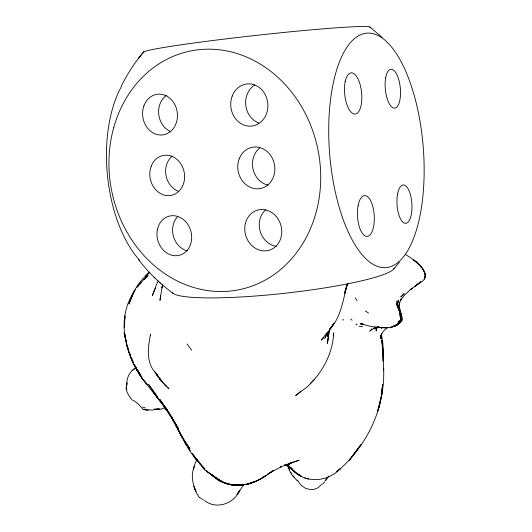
<?xml version="1.0" encoding="UTF-8"?>
<svg xmlns="http://www.w3.org/2000/svg" width="532" height="532" viewBox="0 0 532 532"><rect width="100%" height="100%" fill="white"/><g stroke="black" fill="none" stroke-linecap="round" stroke-linejoin="round"><path stroke-width="0.8" d="M382.787 354.804L382.435 345.361L381.723 340.201L382.794 351.293M124.481 322.139L124.92 316.52L124.348 327.22L124.375 326.202M383.146 356.733L383.02 360.969L382.967 352.756L383.146 356.733L383.18 355.802M135.347 289.854C124.867 304.058 121.801 323.336 125.771 340.307M329.361 331.223L327.366 343.439L328.257 337.341M124.894 315.848L124.408 321.8M150.396 335.413L150.483 334.442C148.275 345.94 146.333 358.382 152.598 369.075C157.765 375.871 162.28 383.306 169.016 388.726L164.86 384.895M162.539 284.095L162.06 287.972L162.393 285.75M425.141 276.44C424.862 281.182 419.529 282.884 416.224 285.172L420.879 281.614L419.994 282.499M160.684 295.42L159.952 300.374L162.519 284.534M333.271 335.719L333.704 332.886C332.733 353.84 322.126 373.284 306.745 387.243L295.666 395.542L300.766 391.392M126.383 386.292C126.629 379.402 128.518 371.848 135.168 368.377L132.149 370.578M376.782 327.579L376.144 331.01L376.902 327.672L375.871 329.235L377.122 327.579M328.091 339.729L328.364 338.352M380.5 399.924L378.99 407.18L377.427 411.602L378.358 408.423M328.264 333.591L327.619 336.663L329.76 328.656M424.942 277.637C426.305 272.916 422.86 268.56 419.815 265.368L422.661 268.78L424.536 272.098L425.188 274.831M380.666 399.12C383.306 389.072 384.031 378.591 383.639 368.23L383.652 370.225L383.532 357.218L382.741 346.086M378.591 407.625L379.875 401.966M380.593 399.346L382.362 391.565C377.946 421.663 362.019 449.633 339.303 469.65C325.298 483.435 302.296 483.149 290.1 467.276L291.888 468.712L286.083 464.762M378.698 407.898L380.001 402.598M424.43 278.954L425.294 276.015L425.061 273.574L425.56 276.048L424.43 278.954L425.021 276.593M344.862 293.199L346.405 287.167C342.854 302.043 340.394 317.976 329.521 329.647L334.056 323.064M380.054 401.314L380.413 399.998M193.588 469.51L194 466.384L196.88 459.342M127.421 382.794L126.224 387.801L126.922 389.55M194.38 466.537C190.004 475.841 193.276 486.275 197.512 494.959M346.452 287.233L348.028 283.15M155.444 288.045L152.391 295.453L157.199 282.838L158.416 280.936M239.46 490.59C234.047 503.977 215.886 509.895 204.494 500.459M327.951 331.888L324.779 338.319L328.51 331.502L327.253 333.398L333.611 323.802M121.436 85.878C127.421 73.788 134.796 62.397 143.5 52.089M243.756 484.446L238.702 492.599M397.996 324.015L399.505 323.137L401.221 320.084L401.274 316.979L400.822 321.461L398.395 323.961M399.505 323.137L400.556 321.281M331.735 326.914L333.438 324.074M134.37 291.436L131.331 297.328C135.128 287.825 141.273 279.386 149.08 272.763M237.777 493.516L239.347 490.969L236.92 494.58M325.717 480.642L328.856 476.007M324.846 481.154L326.688 478.434M352.856 455.345L349.378 460.233L360.915 444.632L353.92 454.155M322.538 338.804L323.29 337.773L321.281 340.167L326.887 332.759M351.526 457.34L357.617 449.254M397.77 323.376L399.492 320.57C396.4 328.995 385.501 328.045 378.358 327.439M138.426 58.374L143.72 51.837M393.833 268.946L399.366 262.296M371.835 328.823L369.56 331.376L374.641 327.898L376.603 327.493L373.996 328.204L380.008 327.419M141.106 282.678L136.97 287.233L144.012 279.273M310.708 383.146L314.359 379.382M398.88 323.463L400.822 321.461L399.379 322.957L400.609 320.523L399.579 322.858L397.836 325.065L395.236 326.202L392.41 326.675M149.073 272.823L145.595 276.308L149.685 272.151M322.379 484.24L324.48 482.172M321.514 484.519L318.07 487.738L313.847 489.44A18.959 18.268 24.2 0 1 305.235 488.163L301.198 485.39L297.361 480.17M417.294 284.54L410.278 289.74L412.227 288.131L404.892 294.675L400.556 300.228L401.268 299.037L400.037 301.564L399.233 305.215L399.618 302.555L399.352 306.658L401.088 314.372M419.555 282.944L414.654 286.761L417.321 284.48M273.082 470.687C263.992 477.49 253.578 483.734 242.04 484.752M287.626 464.35L291.523 462.86L280.43 467.023L281.348 466.664L267.709 474.059L273.122 470.64M387.808 327.32L386.598 328.131L387.136 327.692C383.805 330.425 380.52 333.883 380.387 338.445L381.77 333.358L381.032 335.486L381.092 338.917L380.826 335.466M143.6 409.414L152.092 410.099L156.455 409.254L157.532 409.554L158.948 408.636L159.467 409.387L162.765 408.616L166.662 409.135M399.379 323.15L401.188 321.986L402.225 320.224L402.272 318.375L401.334 314.073L398.687 308.055L397.83 304.603L401.035 314.472M262.515 477.696L266.1 475.395C257.674 481.294 247.779 485.563 237.319 485.151L240.437 484.898M270.934 472.19L271.992 471.585M263.925 476.925C248.63 487.478 225.608 489.374 212.022 474.976M250.652 483.196L254.21 481.659L247.067 484.326L249.934 483.422M392.516 326.907L396.613 324.513L394.465 326.123L390.269 327.446M296.224 461.217L299.077 460.18L288.903 463.844M392.157 326.562L395.376 325.451M289.155 463.359L295.127 461.543M157.532 409.554L159.467 409.387M154.519 409.022L158.948 408.636M359.186 326.635L362.711 326.375M284.82 464.902L289.614 464.01L287.267 464.343M234.193 484.931L242.452 484.393C231.433 486.614 220.009 482.504 211.909 474.936M237.525 484.945L235.29 485.211L237.352 485.024M342.402 319.918L343.599 319.845M165.545 407.406L163.903 407.439L166.057 407.432M237.385 484.891L238.456 484.885M362.086 323.822L360.184 323.822L363.183 324.141L361.022 323.828L371.602 326.648L381.158 327.453L377.673 327.127L379.216 327.293M381.644 327.526L385.062 327.685L380.752 327.466M285.511 464.702L289.129 464.955M148.222 410.518L143.281 409.527L138.559 404.273L133.306 400.21M234.652 484.931C226.226 484.28 218.346 480.482 212.069 474.903L212.461 475.236M229.432 484.512L233.482 485.157L226.506 483.621M284.879 464.762L287.393 465.207L285.398 464.715L287.147 465.214L285.777 464.675M377.181 326.887L378.804 327.2M357.344 324.912L356.254 324.646L356.068 323.808M304.676 478.049L308.646 479.119M227.177 483.841L229.864 484.632M228.102 483.96L222.01 481.886M142.616 407.033L145.429 408.031M285.637 464.636L287.579 465.56M286.256 464.855C291.789 467.402 295.127 472.908 300.407 475.867M286.136 464.908L291.915 468.745L290.1 467.276M365.298 310.974L368.536 313.022M200.132 497.759L201.375 498.544M202 498.936L203.417 499.861M405.524 254.436C413.278 259.616 423.312 265.082 425.081 275.071M296.903 473.513L301.398 476.28L295.42 472.542L288.344 465.946M211.929 474.823L222.456 481.839L214.489 477.011L206.21 470.714L208.145 472.396M425.221 275.809L425.56 276.048M208.763 472.842L213.738 476.433L204.248 469.503L198.223 461.424M172.913 293.212C159.913 283.709 148.275 272.357 138.48 259.583M370.073 27.225L382.202 37.433M154.094 277.272L154.759 277.89M159.859 282.652L160.518 283.263M293.019 475.907L294.209 477.064M147.031 384.184C134.131 370.339 127.248 351.306 124.535 332.799L125.791 339.948M147.151 384.35L141.904 378.319L164.541 406.741L176.797 426.405M297.361 480.908L291.942 474.956L289.049 469.543M166.676 386.558L161.11 380.546L162.739 382.601L159.5 377.76M350.807 318.887L352.071 320.251M195.064 457.859L198.948 462.574L192.212 453.636L198.423 462.015L204.92 469.064C196.055 459.535 187.364 449.547 182.429 437.311M199.354 462.527L193.734 456.423L200.498 464.303L196.315 458.996M198.25 496.183L199.633 497.759M157.286 397.397L163.77 405.417L168.059 411.854L152.365 390.734L157.286 397.397L154.805 394.079M200.498 464.303L195.749 458.285M194.885 457.181L193.927 455.964L194.838 457.128M380.752 327.366L381.763 328.69M154.626 371.303L160.465 380.021L156.375 373.59L157.711 375.379M355.123 297.907L357.118 300.58M187.031 343.978L191.779 350.349M168.298 411.901L163.597 404.945M132.348 400.423C129.755 396.593 126.357 392.929 126.117 388.054M171.73 417.62L181.711 436.812L189.871 448.735L182.429 437.743L170.799 415.818L172.528 418.937L163.304 404.546M171.803 417.46L174.117 421.098M287.18 465.347L289.089 468.765M171.39 416.795L159.966 399.565L169.103 413.184L166.443 408.835L178.659 428.972L174.509 421.73M141.645 377.68L137.323 370.206L142.523 379.263L137.841 371.063M175.301 424.809L176.71 427.203M189.372 449.487L190.124 450.79L188.301 447.372M136.983 369.408L134.53 364.959L138.154 372.32L141.878 377.447L137.728 370.764M156.375 373.59L158.656 377.607M290.898 472.436L291.27 473.101M135.055 366.455L136.046 368.217C131.391 360.669 128.372 352.124 126.39 343.526M156.907 374.455L157.618 375.778M288.79 468.007L289.814 469.969M188.275 447.445L188.993 448.835M135.308 366.94L137.236 370.711L135.208 366.422M198.024 494.986L198.316 495.565M177.129 427.415L181.711 436.812M129.203 352.231L130.559 355.05M156.475 373.757L157.339 375.612L156.468 373.557M177.123 427.136L186.207 444.652L182.403 436.878M132.515 360.171L133.712 362.95M131.424 357.245L132.215 359.479M128.864 351.526L127.274 345.328M126.31 341.591L124.082 332.846L125.778 339.875M125.918 341.065L126.942 346.385M382.794 349.81L383.173 355.476L382.867 343.572L381.377 333.65M382.422 345.295L382.674 350.861M394.338 268.201A112.019 14.032 -6.3 0 1 284.135 293.338A112.019 14.032 -6.3 0 1 172.275 292.547M143.906 52.495A114.001 4.422 -6.3 0 1 255.885 35.411A114.001 4.422 -6.3 0 1 369.866 27.691M139.577 260.281A109.033 57.549 84.7 0 1 121.416 86.497M187.43 250.924A19.87 16.951 75 0 1 173.499 236.614A19.87 16.951 75 0 1 177.415 216.883M276.414 246.329A20.502 18.068 74.1 0 1 260.215 231.413A20.502 18.068 74.1 0 1 265.521 209.967M258.898 123.038A20.795 18.301 83.1 0 1 245.737 105.123A20.795 18.301 83.1 0 1 254.855 84.934M170.725 131.617A20.143 17.164 81.9 0 1 158.769 114.646A20.143 17.164 81.9 0 1 166.343 95.461M268.175 185.163A20.628 18.201 78.6 0 1 253.039 169.169A20.628 18.201 78.6 0 1 259.702 148.036M178.42 191.327A19.99 17.071 78.4 0 1 165.964 175.261A19.99 17.071 78.4 0 1 172.188 156.089M397.032 301.065L397.085 304.224L397.032 301.065M401.441 317.491L400.909 320.663L401.441 317.491M381.644 391.326L381.264 394.192L382.794 384.556L381.644 391.326M398.288 300.54L397.803 303.333L398.288 300.54M345.168 291.044L344.676 293.132L347.323 284.121L345.168 291.044M130.353 300.214L129.01 304.051L132.967 293.744L130.353 300.214M406.421 252.733L404.633 255.333A117.652 46.929 85.3 0 1 398.388 262.136A117.718 46.962 85.3 0 1 384.35 267.689A117.652 46.929 85.3 0 1 376.796 266.16L374.428 265.089A117.612 46.916 85.3 0 1 331.183 94.809A117.612 46.916 85.3 0 1 403.675 66.773A117.612 46.916 85.3 0 1 406.415 252.72M146.247 277.318L144.152 279.453L148.062 275.696L146.247 277.318M403.156 294.688L400.762 296.996L404.273 293.631L403.156 294.688M340.447 468.679L336.557 471.751L340.447 468.679M220.428 481.207L217.275 479.418L220.428 481.207M415.918 261.711L413.57 260.068L419.701 265.002L415.918 261.711M154.918 393.214L148.608 384.49L157.259 396.673L154.586 392.696L154.918 393.214M140.641 375.107L137.09 369.388L140.641 375.107M195.916 491.382L194.466 488.556L194.04 486.454L195.916 491.382M399.153 310.648L396.44 303.725L400.536 314.425L401.048 318.249L400.536 314.425L399.153 310.648M400.19 313.481L399.738 312.078L400.928 315.895L400.19 313.481M400.436 317.152L399.811 314.485L400.516 317.717L400.436 317.152M381.431 336.769L381.118 335.28L381.431 336.769M113.835 127.234A121.808 105.176 78.4 0 0 237.684 289.987A121.808 105.176 78.4 0 0 292.926 93.825A121.808 105.176 78.4 0 0 113.835 127.234M385.72 77.539A19.498 7.515 84.4 0 0 393.76 108.043A19.498 7.515 84.4 0 0 398.987 80.505A19.498 7.515 84.4 0 0 385.72 77.539M345.202 81.635A20.715 8.485 84.3 0 0 354.146 114.008A20.715 8.485 84.3 0 0 360.157 84.728A20.715 8.485 84.3 0 0 345.202 81.635M358.116 205.585A20.429 8.372 86.4 0 0 366.847 236.388A20.429 8.372 86.4 0 0 372.666 206.01A20.429 8.372 86.4 0 0 358.116 205.585M397.53 194.233A19.238 7.428 86.3 0 0 405.384 223.34A19.238 7.428 86.3 0 0 410.451 194.832A19.238 7.428 86.3 0 0 397.53 194.233M151.115 166.463A20.356 17.277 78.3 0 0 169.475 195.61A20.356 17.277 78.3 0 0 181.02 164.169A20.356 17.277 78.3 0 0 151.115 166.463M239.26 158.689A21.021 18.447 78.5 0 0 258.519 188.78A21.021 18.447 78.5 0 0 271.174 156.235A21.021 18.447 78.5 0 0 239.26 158.689M143.899 105.875A20.515 17.376 81.7 0 0 162.32 134.955A20.515 17.376 81.7 0 0 173.858 102.895A20.515 17.376 81.7 0 0 143.899 105.875M232.211 96.059A21.194 18.553 82.9 0 0 251.536 126.084A21.194 18.553 82.9 0 0 264.191 92.881A21.194 18.553 82.9 0 0 232.211 96.059M245.352 223.56A20.894 18.307 74 0 0 268.128 250.525A20.894 18.307 74 0 0 276.294 216.564A20.894 18.307 74 0 0 245.352 223.56M157.465 229.206A20.236 17.157 74.9 0 0 179.051 255.38A20.236 17.157 74.9 0 0 186.433 222.556A20.236 17.157 74.9 0 0 157.465 229.206"/></g></svg>
